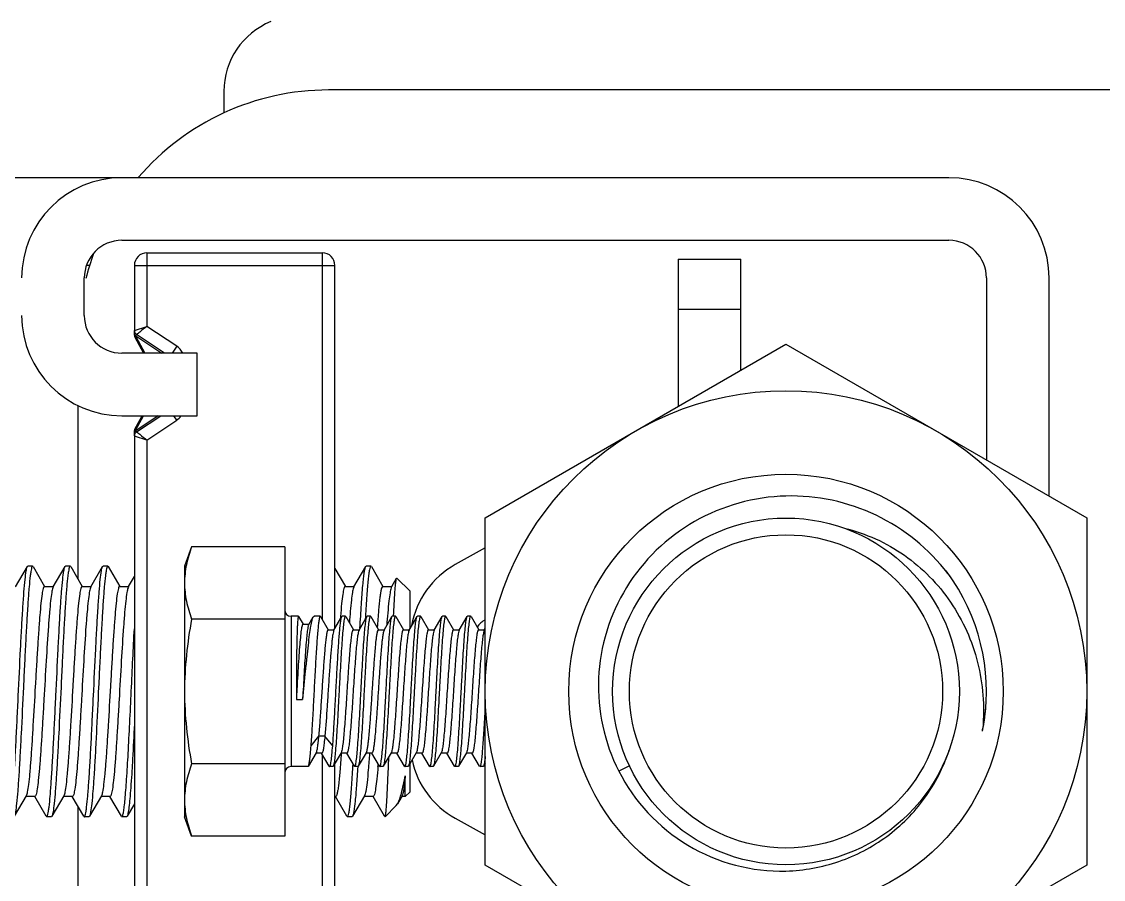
# Model space of a CAD drawing. Extents: x 27938 to 650306, y -92720 to 1524912.
# Drawn here: x 323413.2 to 323766.2, y 822148.3 to 822428.2 of the extents above; entities that cross this region are included whole.
import ezdxf

# ---------------------------------------------------------------- set-up
doc = ezdxf.new("R2010")
doc.units = 0
doc.header["$LTSCALE"] = 1000
doc.header["$MEASUREMENT"] = 0

msp = doc.modelspace()

# ---------------------------------------------------------------- linework, layer by layer
for p, q in [((323479.21, 822405.41), (323479.21, 822398.37)), ((323857.18, 822405.86), (323513.39, 822405.86)), ((323715.78, 822377.24), (322722.25, 822377.23)), ((323445.93, 822356.8), (323715.78, 822356.8)), ((323454.1, 822352.71), (323454.1, 822328.73)), ((323454.1, 822352.71), (323511.35, 822352.71)), ((323511.35, 822233.06), (323511.35, 822352.71)), ((323435.63, 822348.62), (323434.41, 822348.62)), ((323450.02, 822348.62), (323450.02, 822327.41)), ((323450.02, 822348.62), (323515.44, 822348.62)), ((323515.44, 822230.13), (323515.44, 822348.62)), ((323627.47, 822350.66), (323627.47, 822302.61)), ((323627.47, 822350.66), (323647.91, 822350.66)), ((323647.91, 822314.41), (323647.91, 822350.66)), ((323433.66, 822332.26), (323433.66, 822344.53)), ((323728.05, 822344.53), (323728.05, 822285.14)), ((323748.5, 822273.34), (323748.5, 822344.53)), ((323627.47, 822334.31), (323647.91, 822334.31)), ((323450.02, 822327.41), (323454.1, 822328.73)), ((323450.02, 822325.8), (323450.02, 822327.39)), ((323463.82, 822322.25), (323454.1, 822328.73)), ((323450.02, 822326.09), (323450.02, 822326.17)), ((323450.48, 822325.39), (323450.16, 822325.22)), ((323450.16, 822325.22), (323452.96, 822320)), ((323450.27, 822325.48), (323450.44, 822325.4)), ((323450.48, 822325.67), (323450.48, 822325.39)), ((323450.48, 822325.67), (323459, 822320)), ((323450.48, 822325.39), (323453.37, 822320)), ((323459.83, 822320), (323450.74, 822326.05)), ((323463.82, 822322.25), (323462.32, 822320)), ((323564.5, 822266.26), (323662.63, 822322.91)), ((323662.63, 822322.91), (323760.76, 822266.26)), ((323470.46, 822320), (323445.93, 822320)), ((323470.46, 822299.55), (323470.46, 822320)), ((323431.62, 822246.24), (323431.62, 822302.87)), ((323445.93, 822299.55), (323470.46, 822299.55)), ((323450.16, 822295.15), (323452.52, 822299.55)), ((323457.77, 822299.55), (323450.48, 822294.69)), ((323450.48, 822294.98), (323452.93, 822299.55)), ((323450.74, 822294.31), (323458.6, 822299.55)), ((323463.82, 822298.12), (323462.86, 822299.55)), ((323454.1, 822291.64), (323463.82, 822298.12)), ((323450.02, 822292.97), (323450.02, 822294.57)), ((323450.02, 822293.08), (323450.02, 822293.41)), ((323450.02, 822292.95), (323450.02, 822124.94)), ((323454.1, 822291.64), (323450.02, 822292.95)), ((323450.16, 822295.15), (323450.48, 822294.98)), ((323450.27, 822294.89), (323450.44, 822294.97)), ((323450.48, 822294.98), (323450.48, 822294.69)), ((323454.1, 822291.64), (323454.1, 822127.56)), ((323564.5, 822152.94), (323564.5, 822266.26)), ((323760.76, 822266.26), (323760.76, 822152.94)), ((323468.67, 822256.81), (323466.37, 822250.49)), ((323499.08, 822256.81), (323468.67, 822256.81)), ((323499.08, 822256.81), (323499.08, 822162.39)), ((323564.5, 822256.41), (323554.71, 822250.99)), ((323411.24, 822243.7), (323415.1, 822250.35)), ((323415.1, 822250.35), (323415.26, 822250.49)), ((323416.8, 822250.49), (323415.26, 822250.49)), ((323416.8, 822250.49), (323415.26, 822250.49)), ((323416.8, 822250.49), (323416.77, 822250.48)), ((323416.96, 822250.35), (323416.8, 822250.49)), ((323416.96, 822250.35), (323420.73, 822243.86)), ((323423.51, 822243.7), (323427.37, 822250.35)), ((323427.37, 822250.35), (323427.53, 822250.49)), ((323429.06, 822250.49), (323427.53, 822250.49)), ((323429.06, 822250.49), (323427.53, 822250.49)), ((323429.06, 822250.49), (323429.04, 822250.48)), ((323429.22, 822250.35), (323429.06, 822250.49)), ((323429.22, 822250.35), (323433, 822243.86)), ((323435.78, 822243.7), (323439.63, 822250.35)), ((323439.63, 822250.35), (323439.79, 822250.49)), ((323441.33, 822250.49), (323439.79, 822250.49)), ((323441.33, 822250.49), (323439.79, 822250.49)), ((323441.33, 822250.49), (323441.31, 822250.48)), ((323441.49, 822250.35), (323441.33, 822250.49)), ((323441.49, 822250.35), (323445.26, 822243.86)), ((323466.37, 822250.49), (323466.37, 822168.71)), ((323515.44, 822249.75), (323518.86, 822243.86)), ((323521.64, 822243.7), (323525.5, 822250.35)), ((323525.5, 822250.35), (323525.66, 822250.49)), ((323527.19, 822250.49), (323525.66, 822250.49)), ((323527.19, 822250.49), (323525.66, 822250.49)), ((323527.19, 822250.49), (323527.17, 822250.48)), ((323527.35, 822250.35), (323527.19, 822250.49)), ((323527.35, 822250.35), (323531.13, 822243.86)), ((323448.14, 822243.86), (323450.02, 822247.1)), ((323534, 822243.86), (323535.57, 822246.56)), ((323535.57, 822246.56), (323535.68, 822246.6)), ((323539.97, 822242.31), (323535.68, 822246.6)), ((323420.64, 822243.86), (323423.61, 822243.86)), ((323423.51, 822243.7), (323423.4, 822243.46)), ((323432.9, 822243.86), (323435.87, 822243.86)), ((323435.78, 822243.7), (323435.67, 822243.45)), ((323445.17, 822243.86), (323448.14, 822243.86)), ((323448.04, 822243.7), (323447.93, 822243.44)), ((323448.04, 822243.7), (323448.14, 822243.86)), ((323518.77, 822243.86), (323521.74, 822243.86)), ((323531.03, 822243.86), (323534, 822243.86)), ((323533.91, 822243.7), (323534, 822243.86)), ((323539.97, 822230.13), (323539.97, 822242.31)), ((323499.08, 822233.21), (323468.67, 822233.21)), ((323501.12, 822234.13), (323501.12, 822185.07)), ((323503.51, 822234.13), (323501.12, 822234.13)), ((323503.51, 822234.13), (323501.12, 822234.13)), ((323503.54, 822234.1), (323503.51, 822234.13)), ((323503.54, 822234.1), (323505.05, 822231.51)), ((323506.89, 822231.39), (323508.36, 822233.91)), ((323508.36, 822233.91), (323508.62, 822234.13)), ((323510.66, 822234.13), (323508.62, 822234.13)), ((323510.66, 822234.13), (323508.62, 822234.13)), ((323510.78, 822234.03), (323510.66, 822234.13)), ((323510.78, 822234.03), (323513.29, 822229.72)), ((323515.12, 822229.59), (323517.7, 822234.03)), ((323517.7, 822234.03), (323517.81, 822234.13)), ((323518.84, 822234.13), (323517.81, 822234.13)), ((323518.84, 822234.13), (323517.81, 822234.13)), ((323518.96, 822234.03), (323518.84, 822234.13)), ((323518.96, 822234.03), (323521.47, 822229.72)), ((323523.3, 822229.59), (323525.87, 822234.03)), ((323525.38, 822234.06), (323525.32, 822233.13)), ((323525.38, 822234.1), (323525.38, 822234.06)), ((323525.87, 822234.03), (323525.99, 822234.13)), ((323527.02, 822234.13), (323525.99, 822234.13)), ((323527.02, 822234.13), (323525.99, 822234.13)), ((323527.14, 822234.03), (323527.02, 822234.13)), ((323527.14, 822234.03), (323529.65, 822229.72)), ((323531.48, 822229.59), (323534.05, 822234.03)), ((323534.05, 822234.03), (323534.17, 822234.13)), ((323535.19, 822234.13), (323534.17, 822234.13)), ((323535.19, 822234.13), (323534.17, 822234.13)), ((323534.6, 822234.21), (323534.61, 822234.26)), ((323535.31, 822234.03), (323535.19, 822234.13)), ((323535.31, 822234.03), (323537.83, 822229.72)), ((323539.65, 822229.59), (323542.23, 822234.03)), ((323542.23, 822234.03), (323542.35, 822234.13)), ((323543.37, 822234.13), (323542.35, 822234.13)), ((323543.37, 822234.13), (323542.35, 822234.13)), ((323543.49, 822234.03), (323543.37, 822234.13)), ((323543.49, 822234.03), (323546, 822229.72)), ((323547.83, 822229.59), (323550.41, 822234.03)), ((323550.41, 822234.03), (323550.52, 822234.13)), ((323551.55, 822234.13), (323550.52, 822234.13)), ((323551.55, 822234.13), (323550.52, 822234.13)), ((323551.67, 822234.03), (323551.55, 822234.13)), ((323551.67, 822234.03), (323554.18, 822229.72)), ((323556.01, 822229.59), (323558.58, 822234.03)), ((323558.58, 822234.03), (323558.7, 822234.13)), ((323559.73, 822234.13), (323558.7, 822234.13)), ((323559.73, 822234.13), (323558.7, 822234.13)), ((323559.85, 822234.03), (323559.73, 822234.13)), ((323559.85, 822234.03), (323562.36, 822229.72)), ((323504.98, 822231.51), (323506.96, 822231.51)), ((323513.22, 822229.72), (323515.19, 822229.72)), ((323521.4, 822229.72), (323523.37, 822229.72)), ((323529.58, 822229.72), (323531.55, 822229.72)), ((323537.75, 822229.72), (323539.73, 822229.72)), ((323545.93, 822229.72), (323547.9, 822229.72)), ((323554.11, 822229.72), (323556.08, 822229.72)), ((323562.29, 822229.72), (323564.26, 822229.72)), ((323564.19, 822229.59), (323564.5, 822230.13)), ((323502.86, 822207), (323504.91, 822207)), ((323510.12, 822195.02), (323507.56, 822191.82)), ((323512.17, 822195.02), (323510.12, 822195.02)), ((323514.72, 822191.82), (323512.17, 822195.02)), ((323509.27, 822189.55), (323506.71, 822185.16)), ((323511.17, 822189.42), (323509.19, 822189.42)), ((323513.55, 822185.19), (323511.09, 822189.42)), ((323511.35, 822111.47), (323511.35, 822188.99)), ((323517.45, 822189.61), (323514.87, 822185.17)), ((323515.44, 822070.58), (323515.44, 822186.14)), ((323519.35, 822189.48), (323517.38, 822189.48)), ((323517.54, 822189.51), (323517.53, 822189.38)), ((323521.78, 822185.17), (323519.28, 822189.48)), ((323525.63, 822189.61), (323523.05, 822185.17)), ((323527.53, 822189.48), (323525.56, 822189.48)), ((323529.96, 822185.17), (323527.46, 822189.48)), ((323533.81, 822189.61), (323531.22, 822185.17)), ((323535.71, 822189.48), (323533.74, 822189.48)), ((323538.14, 822185.17), (323535.64, 822189.48)), ((323541.99, 822189.61), (323539.4, 822185.17)), ((323539.97, 822176.89), (323539.97, 822186.14)), ((323543.89, 822189.48), (323541.91, 822189.48)), ((323546.32, 822185.17), (323543.81, 822189.48)), ((323550.16, 822189.61), (323547.58, 822185.17)), ((323552.06, 822189.48), (323550.09, 822189.48)), ((323554.49, 822185.17), (323551.99, 822189.48)), ((323558.34, 822189.61), (323555.76, 822185.17)), ((323560.24, 822189.48), (323558.27, 822189.48)), ((323562.67, 822185.17), (323560.17, 822189.48)), ((323564.5, 822186.14), (323563.93, 822185.17)), ((323499.08, 822185.99), (323468.67, 822185.99)), ((323506.61, 822185.07), (323501.12, 822185.07)), ((323506.61, 822185.07), (323501.12, 822185.07)), ((323506.71, 822185.16), (323506.61, 822185.07)), ((323513.55, 822185.19), (323513.69, 822185.07)), ((323514.75, 822185.07), (323513.69, 822185.07)), ((323514.75, 822185.07), (323513.69, 822185.07)), ((323514.87, 822185.17), (323514.75, 822185.07)), ((323521.33, 822185.01), (323521.34, 822185.18)), ((323521.34, 822185.18), (323521.38, 822185.82)), ((323521.78, 822185.17), (323521.9, 822185.07)), ((323522.93, 822185.07), (323521.9, 822185.07)), ((323522.93, 822185.07), (323521.9, 822185.07)), ((323523.05, 822185.17), (323522.93, 822185.07)), ((323529.96, 822185.17), (323530.08, 822185.07)), ((323531.11, 822185.07), (323530.08, 822185.07)), ((323531.11, 822185.07), (323530.08, 822185.07)), ((323531.22, 822185.17), (323531.11, 822185.07)), ((323538.14, 822185.17), (323538.26, 822185.07)), ((323539.28, 822185.07), (323538.26, 822185.07)), ((323539.28, 822185.07), (323538.26, 822185.07)), ((323539.4, 822185.17), (323539.28, 822185.07)), ((323546.32, 822185.17), (323546.41, 822185.07)), ((323546.41, 822185.07), (323546.44, 822185.07)), ((323547.46, 822185.07), (323546.44, 822185.07)), ((323547.46, 822185.07), (323546.44, 822185.07)), ((323547.58, 822185.17), (323547.46, 822185.07)), ((323554.49, 822185.17), (323554.61, 822185.07)), ((323555.64, 822185.07), (323554.61, 822185.07)), ((323555.64, 822185.07), (323554.61, 822185.07)), ((323555.76, 822185.17), (323555.64, 822185.07)), ((323562.67, 822185.17), (323562.79, 822185.07)), ((323563.82, 822185.07), (323562.79, 822185.07)), ((323563.82, 822185.07), (323562.79, 822185.07)), ((323563.93, 822185.17), (323563.82, 822185.07)), ((323611.55, 822185.3), (323608.04, 822183.63)), ((323538.41, 822175.34), (323538.41, 822182.11)), ((323539.97, 822176.89), (323538.41, 822175.34)), ((323414.69, 822175.5), (323410.82, 822168.85)), ((323417.57, 822175.34), (323414.6, 822175.34)), ((323421.23, 822168.85), (323417.47, 822175.34)), ((323426.96, 822175.5), (323423.09, 822168.85)), ((323429.84, 822175.34), (323426.86, 822175.34)), ((323433.5, 822168.85), (323429.74, 822175.34)), ((323431.62, 822116.33), (323431.62, 822172.1)), ((323439.23, 822175.5), (323435.36, 822168.85)), ((323442.1, 822175.34), (323439.13, 822175.34)), ((323445.76, 822168.85), (323442.01, 822175.34)), ((323450.02, 822172.96), (323447.62, 822168.85)), ((323515.7, 822175.34), (323515.44, 822175.34)), ((323519.36, 822168.85), (323515.6, 822175.34)), ((323525.09, 822175.5), (323521.22, 822168.85)), ((323527.97, 822175.34), (323524.99, 822175.34)), ((323531.63, 822168.85), (323527.87, 822175.34)), ((323535.44, 822172.36), (323531.79, 822168.71)), ((323535.44, 822172.36), (323535.87, 822172.94)), ((323537.36, 822175.5), (323535.87, 822172.94)), ((323538.41, 822175.34), (323537.26, 822175.34)), ((323421.23, 822168.85), (323421.39, 822168.71)), ((323422.93, 822168.71), (323421.39, 822168.71)), ((323422.93, 822168.71), (323421.39, 822168.71)), ((323421.39, 822168.71), (323421.42, 822168.71)), ((323423.09, 822168.85), (323422.93, 822168.71)), ((323433.5, 822168.85), (323433.66, 822168.71)), ((323435.2, 822168.71), (323433.66, 822168.71)), ((323435.2, 822168.71), (323433.66, 822168.71)), ((323433.66, 822168.71), (323433.68, 822168.71)), ((323435.36, 822168.85), (323435.2, 822168.71)), ((323445.76, 822168.85), (323445.93, 822168.71)), ((323447.46, 822168.71), (323445.93, 822168.71)), ((323447.46, 822168.71), (323445.93, 822168.71)), ((323445.93, 822168.71), (323445.95, 822168.71)), ((323447.62, 822168.85), (323447.46, 822168.71)), ((323468.67, 822162.39), (323466.37, 822168.71)), ((323519.36, 822168.85), (323519.52, 822168.71)), ((323521.06, 822168.71), (323519.52, 822168.71)), ((323521.06, 822168.71), (323519.52, 822168.71)), ((323519.52, 822168.71), (323519.55, 822168.71)), ((323521.22, 822168.85), (323521.06, 822168.71)), ((323531.63, 822168.85), (323531.79, 822168.71)), ((323531.79, 822168.71), (323531.81, 822168.74)), ((323554.71, 822168.21), (323564.5, 822162.79)), ((323499.08, 822162.39), (323468.67, 822162.39)), ((323662.63, 822096.29), (323564.5, 822152.94)), ((323760.76, 822152.94), (323662.63, 822096.29))]:
    msp.add_line(p, q)
for radius in [98.13, 70.88, 56.57, 51.11]:
    msp.add_circle((323662.63, 822209.6), radius)
for centre, radius, start, end in [((323503.74, 822405.41), 24.53, 112.0243, 180), ((323513.39, 822324.08), 81.78, 90, 139.4173), ((323445.93, 822344.53), 32.71, 90, 180), ((323715.78, 822344.53), 32.71, 0, 90), ((323445.93, 822344.53), 12.27, 90, 180), ((323715.78, 822344.53), 12.27, 0, 90), ((323513.39, 822324.08), 81.78, 159.6685, 165.625), ((323454.1, 822348.62), 4.09, 90, 180), ((323511.35, 822348.62), 4.09, 0, 90), ((323445.93, 822332.26), 32.71, 180, 270), ((323445.93, 822332.26), 12.27, 180, 270), ((323451.65, 822327.41), 1.64, 180, 236.3099), ((323451.24, 822325.8), 1.23, 180, 208.1839), ((323450.71, 822326.28), 0.914, 238.1, 241.2862), ((323450.98, 822326.85), 1.55, 249.7906, 251.2256), ((323460.65, 822317.49), 5.72, 26.1204, 56.3099), ((323460.65, 822302.88), 5.72, 303.6901, 324.1234), ((323451.24, 822294.57), 1.23, 151.8161, 180), ((323451.65, 822292.95), 1.64, 123.6901, 180), ((323450.71, 822294.09), 0.915, 118.7157, 121.8919), ((323450.98, 822293.51), 1.55, 108.7666, 110.2059), ((323568.59, 822225.95), 28.62, 119, 169.6549), ((323662.69, 822209.64), 65.33, 33.5438, 36.97), ((323663.69, 822208.33), 65.24, 34.988, 37.5933), ((323662.63, 822209.6), 65.4, 348.5415, 33.5415), ((323501.12, 822236.18), 2.04, 180, 270), ((323510.66, 822234.06), 0.0698, 90.0331, 100.3601), ((323827.23, 822208.85), 311, 175.3422, 175.5016), ((323518.84, 822234.06), 0.0698, 90.0373, 100.7759), ((323527.02, 822234.06), 0.0699, 90.0386, 100.9047), ((323535.19, 822234.06), 0.0698, 90.037, 100.7443), ((323543.37, 822234.06), 0.0699, 90.0386, 100.9011), ((323551.55, 822234.06), 0.0698, 90.0368, 100.7312), ((323559.73, 822234.06), 0.0699, 90.0385, 100.8952), ((323568.59, 822225.95), 8.18, 120.1102, 145.6732), ((323662.5, 822209.61), 65.53, 349.9486, 355.033), ((323662.85, 822209.55), 65.17, 348.542, 349.9459), ((323662.22, 822203.45), 64.87, 353.9459, 354.8169), ((323568.59, 822193.24), 28.62, 192.1061, 241), ((323501.12, 822183.02), 2.04, 90, 180), ((323513.69, 822185.15), 0.0791, 270.0053, 275.8146), ((323521.9, 822185.14), 0.0699, 270.0396, 280.9957), ((323220.61, 822210.26), 309.89, 355.3494, 355.4873), ((323530.08, 822185.14), 0.0699, 270.0406, 281.0887), ((323538.26, 822185.14), 0.0699, 270.0397, 281.0086), ((323554.61, 822185.14), 0.0699, 270.0397, 281.0109), ((323562.79, 822185.14), 0.0699, 270.0399, 281.0259)]:
    msp.add_arc(centre, radius, start, end)
for points, knots in [([(323454.1, 822328.73), (323453.32, 822328.11), (323452.17, 822327.25), (323451.1, 822326.29), (323450.74, 822326.05)], [0, 0, 0, 0, 0.698346, 1, 1, 1, 1]), ([(323450.07, 822325.93), (323450.05, 822325.95), (323450.03, 822326), (323450.02, 822326.06), (323450.02, 822326.08)], [0, 0, 0, 0, 0.519543, 1, 1, 1, 1]), ([(323450.48, 822325.67), (323450.43, 822325.69), (323450.28, 822325.75), (323450.14, 822325.84), (323450.07, 822325.93)], [0, 0, 0, 0, 0.29815, 1, 1, 1, 1]), ([(323450.74, 822326.05), (323450.68, 822326.09), (323450.4, 822326.16), (323450.45, 822325.81), (323450.48, 822325.67)], [0, 0, 0, 0, 0.346904, 1, 1, 1, 1]), ([(323450.07, 822294.44), (323450.05, 822294.41), (323450.03, 822294.36), (323450.02, 822294.31), (323450.02, 822294.28)], [0, 0, 0, 0, 0.519447, 1, 1, 1, 1]), ([(323450.48, 822294.69), (323450.43, 822294.68), (323450.28, 822294.62), (323450.14, 822294.53), (323450.07, 822294.44)], [0, 0, 0, 0, 0.298151, 1, 1, 1, 1]), ([(323450.48, 822294.69), (323450.45, 822294.56), (323450.4, 822294.21), (323450.68, 822294.27), (323450.74, 822294.31)], [0, 0, 0, 0, 0.652586, 1, 1, 1, 1]), ([(323450.74, 822294.31), (323451.1, 822294.08), (323452.17, 822293.12), (323453.32, 822292.26), (323454.1, 822291.64)], [0, 0, 0, 0, 0.301655, 1, 1, 1, 1]), ([(323662.63, 822273.37), (323652.31, 822273.11), (323631.44, 822267.34), (323608.29, 822244.89), (323598.74, 822214.05), (323603.36, 822192.82), (323608.04, 822183.63)], [0, 0, 0, 0, 0.250101, 0.50014, 0.750107, 1, 1, 1, 1]), ([(323715.39, 822248.13), (323709.27, 822256.07), (323693.1, 822269.29), (323672.65, 822273.63), (323662.63, 822273.37)], [0, 0, 0, 0, 0.500072, 1, 1, 1, 1]), ([(323681.67, 822262.87), (323688.64, 822261.2), (323702.06, 822255.12), (323717.42, 822239.42), (323726.37, 822219.37), (323727.47, 822204.74), (323726.82, 822197.59)], [0, 0, 0, 0, 0.249708, 0.499636, 0.749734, 1, 1, 1, 1]), ([(323468.67, 822256.81), (323467.98, 822254.9), (323466.81, 822251.03), (323466.37, 822247), (323466.37, 822245.01)], [0, 0, 0, 0, 0.506411, 1, 1, 1, 1]), ([(323409.15, 822168.71), (323409.25, 822168.74), (323409.4, 822169.07), (323409.56, 822169.64), (323409.74, 822170.62), (323410, 822172.59), (323410.31, 822175.87), (323410.67, 822180.69), (323411.03, 822186.56), (323411.4, 822193.26), (323411.76, 822200.55), (323412.25, 822210.68), (323412.72, 822220.69), (323413.22, 822230.23), (323413.58, 822236.43), (323413.95, 822241.66), (323414.27, 822245.75), (323414.66, 822248.49), (323414.86, 822249.94), (323415.1, 822250.35)], [0, 0, 0, 0, 0.003609, 0.011254, 0.023203, 0.039414, 0.084098, 0.143785, 0.216348, 0.299182, 0.389306, 0.483467, 0.670283, 0.7562, 0.83292, 0.897683, 0.948173, 0.982621, 1, 1, 1, 1]), ([(323416.77, 822250.48), (323416.68, 822250.46), (323416.53, 822250.13), (323416.37, 822249.56), (323416.19, 822248.58), (323415.92, 822246.61), (323415.61, 822243.33), (323415.25, 822238.51), (323414.89, 822232.64), (323414.53, 822225.94), (323414.16, 822218.65), (323413.68, 822208.52), (323413.2, 822198.5), (323412.7, 822188.97), (323412.34, 822182.76), (323411.98, 822177.54), (323411.65, 822173.44), (323411.26, 822170.71), (323411.06, 822169.26), (323410.82, 822168.85)], [0, 0, 0, 0, 0.003605, 0.011246, 0.023191, 0.0394, 0.084081, 0.143769, 0.21634, 0.299187, 0.389322, 0.483492, 0.670333, 0.756258, 0.832977, 0.897734, 0.948214, 0.982646, 1, 1, 1, 1]), ([(323421.42, 822168.71), (323421.51, 822168.74), (323421.66, 822169.07), (323421.82, 822169.64), (323422, 822170.63), (323422.27, 822172.59), (323422.58, 822175.88), (323422.94, 822180.69), (323423.3, 822186.56), (323423.66, 822193.26), (323424.03, 822200.55), (323424.51, 822210.68), (323424.99, 822220.69), (323425.49, 822230.23), (323425.84, 822236.43), (323426.21, 822241.66), (323426.54, 822245.75), (323426.93, 822248.49), (323427.13, 822249.94), (323427.37, 822250.35)], [0, 0, 0, 0, 0.00361, 0.011257, 0.023207, 0.03942, 0.084107, 0.143795, 0.216358, 0.299194, 0.38932, 0.48348, 0.67029, 0.756208, 0.832927, 0.897686, 0.948174, 0.982621, 1, 1, 1, 1]), ([(323429.04, 822250.48), (323428.94, 822250.46), (323428.79, 822250.13), (323428.63, 822249.56), (323428.45, 822248.57), (323428.19, 822246.61), (323427.87, 822243.32), (323427.52, 822238.51), (323427.16, 822232.64), (323426.79, 822225.94), (323426.43, 822218.65), (323425.94, 822208.52), (323425.47, 822198.5), (323424.97, 822188.97), (323424.61, 822182.76), (323424.24, 822177.54), (323423.92, 822173.44), (323423.53, 822170.71), (323423.33, 822169.26), (323423.09, 822168.85)], [0, 0, 0, 0, 0.003608, 0.011251, 0.0232, 0.039412, 0.0841, 0.143792, 0.216367, 0.299219, 0.389358, 0.48353, 0.670361, 0.756278, 0.832994, 0.897746, 0.94822, 0.982647, 1, 1, 1, 1]), ([(323433.68, 822168.71), (323433.78, 822168.74), (323433.93, 822169.07), (323434.09, 822169.64), (323434.27, 822170.63), (323434.53, 822172.59), (323434.85, 822175.87), (323435.2, 822180.69), (323435.56, 822186.56), (323435.93, 822193.26), (323436.29, 822200.55), (323436.78, 822210.68), (323437.25, 822220.69), (323437.75, 822230.23), (323438.11, 822236.43), (323438.48, 822241.66), (323438.8, 822245.75), (323439.19, 822248.49), (323439.39, 822249.94), (323439.63, 822250.35)], [0, 0, 0, 0, 0.00361, 0.011255, 0.023204, 0.039415, 0.084097, 0.143782, 0.216343, 0.299177, 0.389297, 0.483455, 0.670273, 0.756196, 0.832918, 0.89768, 0.94817, 0.98262, 1, 1, 1, 1]), ([(323441.31, 822250.48), (323441.21, 822250.46), (323441.06, 822250.13), (323440.9, 822249.56), (323440.72, 822248.58), (323440.45, 822246.61), (323440.14, 822243.33), (323439.78, 822238.51), (323439.42, 822232.64), (323439.06, 822225.94), (323438.7, 822218.65), (323438.21, 822208.52), (323437.74, 822198.5), (323437.24, 822188.97), (323436.88, 822182.76), (323436.51, 822177.54), (323436.18, 822173.44), (323435.79, 822170.71), (323435.59, 822169.26), (323435.36, 822168.85)], [0, 0, 0, 0, 0.003605, 0.011246, 0.023192, 0.039401, 0.084083, 0.143772, 0.216343, 0.299189, 0.389323, 0.483494, 0.670333, 0.756261, 0.832983, 0.897738, 0.948215, 0.982645, 1, 1, 1, 1]), ([(323523.62, 822230.23), (323523.77, 822232.83), (323524.04, 822237.48), (323524.43, 822242.93), (323524.77, 822246.38), (323524.99, 822248.2), (323525.21, 822249.47), (323525.37, 822250.14), (323525.5, 822250.35)], [0, 0, 0, 0, 0.385911, 0.691592, 0.808742, 0.899832, 0.963715, 1, 1, 1, 1]), ([(323527.17, 822250.48), (323527.04, 822250.45), (323526.87, 822249.96), (323526.68, 822249.17), (323526.47, 822247.76), (323526.25, 822245.91), (323526.03, 822243.55), (323525.72, 822239.57), (323525.52, 822236.37), (323525.38, 822234.1)], [0, 0, 0, 0, 0.023672, 0.077003, 0.161165, 0.275446, 0.418458, 0.588412, 1, 1, 1, 1]), ([(323534.61, 822234.26), (323534.72, 822236.88), (323534.88, 822240.36), (323535.19, 822244.33), (323535.34, 822245.69), (323535.45, 822246.19)], [0, 0, 0, 0, 0.658368, 0.872259, 1, 1, 1, 1]), ([(323535.45, 822246.19), (323535.46, 822246.23), (323535.49, 822246.35), (323535.52, 822246.48), (323535.57, 822246.56)], [0, 0, 0, 0, 0.32729, 1, 1, 1, 1]), ([(323420.64, 822243.86), (323420.55, 822243.86), (323420.38, 822243.62), (323420.13, 822242.83), (323419.81, 822241.03), (323419.47, 822238.1), (323419.11, 822234.12), (323418.75, 822229.26), (323418.39, 822223.69), (323418.03, 822217.62), (323417.54, 822209.15), (323417.07, 822200.75), (323416.57, 822192.73), (323416.21, 822187.48), (323415.85, 822183.04), (323415.51, 822179.53), (323415.14, 822177.14), (323414.91, 822175.88), (323414.69, 822175.5)], [0, 0, 0, 0, 0.003516, 0.010771, 0.037949, 0.081609, 0.140308, 0.211978, 0.294061, 0.383613, 0.477416, 0.664254, 0.750571, 0.827952, 0.893624, 0.945254, 0.981055, 1, 1, 1, 1]), ([(323423.4, 822243.46), (323423.22, 822242.96), (323422.97, 822241.54), (323422.61, 822238.88), (323422.27, 822235.21), (323421.77, 822228.68), (323421.18, 822219.17), (323420.61, 822209.09), (323420.13, 822200.78), (323419.77, 822194.86), (323419.42, 822189.46), (323419.06, 822184.75), (323418.71, 822180.9), (323418.38, 822178.07), (323418.06, 822176.33), (323417.82, 822175.57), (323417.65, 822175.34), (323417.57, 822175.34)], [0, 0, 0, 0, 0.023381, 0.062907, 0.11737, 0.184933, 0.349689, 0.534588, 0.626663, 0.714217, 0.794218, 0.863901, 0.920868, 0.963188, 0.98952, 0.996561, 1, 1, 1, 1]), ([(323432.9, 822243.86), (323432.82, 822243.86), (323432.64, 822243.62), (323432.4, 822242.83), (323432.07, 822241.03), (323431.74, 822238.1), (323431.38, 822234.12), (323431.02, 822229.26), (323430.66, 822223.69), (323430.29, 822217.62), (323429.81, 822209.15), (323429.33, 822200.75), (323428.84, 822192.73), (323428.48, 822187.48), (323428.11, 822183.04), (323427.78, 822179.53), (323427.41, 822177.14), (323427.18, 822175.88), (323426.96, 822175.5)], [0, 0, 0, 0, 0.003516, 0.010771, 0.037949, 0.081609, 0.140308, 0.211978, 0.294061, 0.383613, 0.477416, 0.664254, 0.750572, 0.827952, 0.893624, 0.945254, 0.981055, 1, 1, 1, 1]), ([(323435.67, 822243.45), (323435.48, 822242.95), (323435.23, 822241.52), (323434.88, 822238.86), (323434.54, 822235.18), (323434.03, 822228.64), (323433.44, 822219.13), (323432.87, 822209.06), (323432.39, 822200.76), (323432.04, 822194.84), (323431.68, 822189.44), (323431.33, 822184.74), (323430.98, 822180.89), (323430.65, 822178.07), (323430.33, 822176.33), (323430.09, 822175.56), (323429.91, 822175.34), (323429.84, 822175.34)], [0, 0, 0, 0, 0.023519, 0.06316, 0.117709, 0.18533, 0.350118, 0.534956, 0.626978, 0.714471, 0.794408, 0.86403, 0.920944, 0.963223, 0.989529, 0.996563, 1, 1, 1, 1]), ([(323445.17, 822243.86), (323445.09, 822243.86), (323444.91, 822243.62), (323444.67, 822242.83), (323444.34, 822241.03), (323444.01, 822238.1), (323443.65, 822234.12), (323443.29, 822229.26), (323442.92, 822223.69), (323442.56, 822217.62), (323442.07, 822209.15), (323441.6, 822200.75), (323441.1, 822192.73), (323440.74, 822187.48), (323440.38, 822183.04), (323440.04, 822179.53), (323439.67, 822177.14), (323439.44, 822175.88), (323439.23, 822175.5)], [0, 0, 0, 0, 0.003516, 0.010771, 0.037949, 0.081609, 0.140308, 0.211978, 0.294061, 0.383613, 0.477416, 0.664254, 0.750572, 0.827952, 0.893624, 0.945254, 0.981055, 1, 1, 1, 1]), ([(323447.93, 822243.44), (323447.74, 822242.94), (323447.49, 822241.5), (323447.14, 822238.83), (323446.8, 822235.14), (323446.29, 822228.61), (323445.71, 822219.1), (323445.14, 822209.03), (323444.66, 822200.73), (323444.3, 822194.82), (323443.95, 822189.43), (323443.59, 822184.73), (323443.24, 822180.89), (323442.91, 822178.07), (323442.59, 822176.33), (323442.36, 822175.56), (323442.18, 822175.34), (323442.1, 822175.34)], [0, 0, 0, 0, 0.023657, 0.063412, 0.118049, 0.185727, 0.350546, 0.535324, 0.627293, 0.714724, 0.794598, 0.864159, 0.92102, 0.963257, 0.989538, 0.996565, 1, 1, 1, 1]), ([(323466.37, 822245.01), (323466.37, 822243.02), (323466.81, 822238.99), (323467.98, 822235.12), (323468.67, 822233.21)], [0, 0, 0, 0, 0.493589, 1, 1, 1, 1]), ([(323518.77, 822243.86), (323518.68, 822243.86), (323518.5, 822243.61), (323518.26, 822242.8), (323517.92, 822240.93), (323517.58, 822237.91), (323517.37, 822235.49), (323517.25, 822234.1)], [0, 0, 0, 0, 0.024869, 0.076568, 0.270487, 0.581865, 1, 1, 1, 1]), ([(323521.51, 822243.39), (323521.34, 822242.91), (323521.1, 822241.6), (323520.6, 822237.84), (323520.35, 822234.54), (323520.16, 822232.07)], [0, 0, 0, 0, 0.132644, 0.347693, 1, 1, 1, 1]), ([(323531.03, 822243.86), (323530.93, 822243.86), (323530.72, 822243.49), (323530.55, 822242.86), (323530.32, 822241.72), (323530.01, 822239.45), (323529.63, 822235.63), (323529.38, 822232.35), (323529.24, 822230.47)], [0, 0, 0, 0, 0.023282, 0.075204, 0.158212, 0.271837, 0.585296, 1, 1, 1, 1]), ([(323533.77, 822243.38), (323533.6, 822242.87), (323533.35, 822241.46), (323532.83, 822237.42), (323532.56, 822233.88), (323532.36, 822231.22)], [0, 0, 0, 0, 0.131654, 0.346807, 1, 1, 1, 1]), ([(323503.5, 822234.13), (323503.45, 822234.12), (323503.42, 822233.86), (323503.34, 822233.49), (323503.29, 822232.79), (323503.23, 822231.87), (323503.17, 822230.69), (323503.11, 822229.29), (323503.06, 822227.68), (323503, 822225.15), (323502.93, 822221.61), (323502.88, 822217), (323502.85, 822212.07), (323502.85, 822208.7), (323502.86, 822207)], [0, 0, 0, 0, 0.006277, 0.021923, 0.047061, 0.081471, 0.124793, 0.17657, 0.236243, 0.303168, 0.455809, 0.627887, 0.811933, 1, 1, 1, 1]), ([(323503.51, 822234.13), (323503.51, 822234.13), (323503.51, 822234.13), (323503.51, 822234.13), (323503.5, 822234.13), (323503.5, 822234.13), (323503.48, 822234.12), (323503.53, 822234.13), (323503.51, 822234.13)], [0, 0, 0, 0, 0, 0.495092, 1, 1, 1, 1.000857, 1.000857, 1.000857, 1.000857]), ([(323504.91, 822207), (323505.26, 822210.11), (323505.72, 822214.7), (323506.33, 822220.6), (323506.75, 822224.54), (323507.15, 822227.91), (323507.53, 822230.63), (323507.9, 822232.54), (323508.16, 822233.58), (323508.36, 822233.91)], [0, 0, 0, 0, 0.346094, 0.50857, 0.65594, 0.782806, 0.884568, 0.957661, 1, 1, 1, 1]), ([(323510.65, 822234.13), (323510.61, 822234.12), (323510.52, 822234.01), (323510.38, 822233.64), (323510.22, 822232.82), (323510.04, 822231.49), (323509.86, 822229.67), (323509.67, 822227.41), (323509.48, 822224.76), (323509.29, 822221.78), (323509.03, 822217.33), (323508.72, 822211.48), (323508.35, 822204.46), (323507.98, 822197.89), (323507.71, 822193.73), (323507.56, 822191.82)], [0, 0, 0, 0, 0.003023, 0.008655, 0.02883, 0.060884, 0.10423, 0.157961, 0.220923, 0.291749, 0.368894, 0.535298, 0.705669, 0.865188, 1, 1, 1, 1]), ([(323514.72, 822191.82), (323514.86, 822193.66), (323515.12, 822197.65), (323515.47, 822203.97), (323515.83, 822210.75), (323516.19, 822217.43), (323516.5, 822222.7), (323516.75, 822226.45), (323516.93, 822228.79), (323517.12, 822230.73), (323517.29, 822232.25), (323517.47, 822233.3), (323517.6, 822233.86), (323517.7, 822234.03)], [0, 0, 0, 0, 0.130118, 0.283774, 0.448524, 0.611007, 0.75805, 0.821983, 0.877746, 0.924216, 0.960473, 0.985838, 1, 1, 1, 1]), ([(323518.83, 822234.13), (323518.77, 822234.12), (323518.66, 822233.93), (323518.56, 822233.58), (323518.44, 822233), (323518.26, 822231.83), (323518.05, 822229.87), (323517.81, 822227), (323517.57, 822223.5), (323517.33, 822219.5), (323517.09, 822215.14), (323516.85, 822210.58), (323516.6, 822205.99), (323516.36, 822201.53), (323516.12, 822197.36), (323515.88, 822193.63), (323515.64, 822190.47), (323515.4, 822188), (323515.2, 822186.41), (323515.02, 822185.56), (323514.93, 822185.27), (323514.87, 822185.17)], [0, 0, 0, 0, 0.003704, 0.011323, 0.023191, 0.03929, 0.083673, 0.142993, 0.215158, 0.297591, 0.387338, 0.481186, 0.575764, 0.667671, 0.753614, 0.830513, 0.895616, 0.946611, 0.98173, 0.992985, 1, 1, 1, 1]), ([(323521.92, 822185.07), (323521.98, 822185.08), (323522.08, 822185.27), (323522.19, 822185.62), (323522.31, 822186.2), (323522.48, 822187.37), (323522.69, 822189.33), (323522.93, 822192.2), (323523.17, 822195.7), (323523.41, 822199.7), (323523.65, 822204.06), (323523.9, 822208.61), (323524.14, 822213.2), (323524.38, 822217.67), (323524.62, 822221.84), (323524.86, 822225.57), (323525.1, 822228.73), (323525.34, 822231.19), (323525.54, 822232.78), (323525.72, 822233.64), (323525.82, 822233.93), (323525.87, 822234.03)], [0, 0, 0, 0, 0.003711, 0.011336, 0.02321, 0.039312, 0.083698, 0.143015, 0.215173, 0.297594, 0.387327, 0.481159, 0.575721, 0.667617, 0.753551, 0.830448, 0.895556, 0.946563, 0.981704, 0.992971, 1, 1, 1, 1]), ([(323527, 822234.13), (323526.94, 822234.12), (323526.84, 822233.93), (323526.73, 822233.58), (323526.61, 822233), (323526.44, 822231.83), (323526.23, 822229.87), (323525.99, 822227), (323525.75, 822223.5), (323525.51, 822219.5), (323525.27, 822215.14), (323525.02, 822210.58), (323524.78, 822205.99), (323524.54, 822201.53), (323524.3, 822197.36), (323524.06, 822193.63), (323523.82, 822190.47), (323523.58, 822188), (323523.38, 822186.41), (323523.2, 822185.56), (323523.1, 822185.27), (323523.05, 822185.17)], [0, 0, 0, 0, 0.003708, 0.011332, 0.023206, 0.03931, 0.083702, 0.143027, 0.215196, 0.297632, 0.387379, 0.481219, 0.575788, 0.66769, 0.753628, 0.830521, 0.895618, 0.946611, 0.98173, 0.992985, 1, 1, 1, 1]), ([(323530.09, 822185.07), (323530.15, 822185.08), (323530.26, 822185.27), (323530.36, 822185.62), (323530.48, 822186.2), (323530.66, 822187.37), (323530.87, 822189.33), (323531.11, 822192.2), (323531.35, 822195.7), (323531.59, 822199.7), (323531.83, 822204.06), (323532.07, 822208.61), (323532.32, 822213.2), (323532.56, 822217.67), (323532.8, 822221.84), (323533.04, 822225.57), (323533.28, 822228.73), (323533.52, 822231.19), (323533.72, 822232.78), (323533.9, 822233.64), (323533.99, 822233.93), (323534.05, 822234.03)], [0, 0, 0, 0, 0.003714, 0.011343, 0.023221, 0.039327, 0.08372, 0.14304, 0.215198, 0.297619, 0.387351, 0.481178, 0.575732, 0.667622, 0.753555, 0.83045, 0.895556, 0.946562, 0.981703, 0.992971, 1, 1, 1, 1]), ([(323535.18, 822234.13), (323535.12, 822234.12), (323535.01, 822233.93), (323534.91, 822233.58), (323534.79, 822233), (323534.61, 822231.83), (323534.41, 822229.88), (323534.17, 822227), (323533.93, 822223.5), (323533.69, 822219.5), (323533.44, 822215.14), (323533.2, 822210.59), (323532.96, 822205.99), (323532.72, 822201.53), (323532.47, 822197.36), (323532.23, 822193.63), (323532, 822190.47), (323531.76, 822188), (323531.56, 822186.41), (323531.37, 822185.56), (323531.28, 822185.27), (323531.22, 822185.17)], [0, 0, 0, 0, 0.003703, 0.011321, 0.023188, 0.039286, 0.083667, 0.142986, 0.21515, 0.297581, 0.387329, 0.481177, 0.575755, 0.667664, 0.753609, 0.83051, 0.895615, 0.94661, 0.98173, 0.992984, 1, 1, 1, 1]), ([(323538.27, 822185.07), (323538.33, 822185.08), (323538.44, 822185.27), (323538.54, 822185.62), (323538.66, 822186.2), (323538.84, 822187.37), (323539.05, 822189.33), (323539.28, 822192.2), (323539.52, 822195.7), (323539.77, 822199.7), (323540.01, 822204.06), (323540.25, 822208.61), (323540.49, 822213.2), (323540.74, 822217.67), (323540.98, 822221.84), (323541.22, 822225.57), (323541.46, 822228.73), (323541.69, 822231.19), (323541.89, 822232.78), (323542.08, 822233.64), (323542.17, 822233.93), (323542.23, 822234.03)], [0, 0, 0, 0, 0.003711, 0.011337, 0.023212, 0.039314, 0.0837, 0.143018, 0.215176, 0.297599, 0.387332, 0.481164, 0.575726, 0.667621, 0.753554, 0.830449, 0.895556, 0.946563, 0.981704, 0.992971, 1, 1, 1, 1]), ([(323543.36, 822234.13), (323543.3, 822234.12), (323543.19, 822233.93), (323543.09, 822233.58), (323542.97, 822233), (323542.79, 822231.83), (323542.58, 822229.87), (323542.35, 822227), (323542.11, 822223.5), (323541.86, 822219.5), (323541.62, 822215.14), (323541.38, 822210.58), (323541.14, 822205.99), (323540.89, 822201.53), (323540.65, 822197.36), (323540.41, 822193.63), (323540.17, 822190.47), (323539.94, 822188), (323539.74, 822186.41), (323539.55, 822185.56), (323539.46, 822185.27), (323539.4, 822185.17)], [0, 0, 0, 0, 0.003708, 0.011332, 0.023206, 0.039309, 0.083701, 0.143026, 0.215196, 0.297631, 0.387378, 0.481219, 0.575788, 0.66769, 0.753628, 0.830521, 0.895618, 0.94661, 0.98173, 0.992985, 1, 1, 1, 1]), ([(323546.44, 822185.07), (323546.49, 822185.07), (323546.61, 822185.24), (323546.7, 822185.57), (323546.83, 822186.13), (323547, 822187.28), (323547.22, 822189.22), (323547.45, 822192.07), (323547.69, 822195.56), (323547.94, 822199.56), (323548.18, 822203.92), (323548.42, 822208.49), (323548.67, 822213.1), (323548.91, 822217.58), (323549.15, 822221.77), (323549.39, 822225.52), (323549.63, 822228.7), (323549.87, 822231.18), (323550.07, 822232.78), (323550.26, 822233.64), (323550.35, 822233.93), (323550.41, 822234.03)], [0, 0, 0, 0, 0.003386, 0.010605, 0.022094, 0.037845, 0.081651, 0.140562, 0.21249, 0.294853, 0.384679, 0.47873, 0.573605, 0.66588, 0.752224, 0.829521, 0.894986, 0.946281, 0.981617, 0.992941, 1, 1, 1, 1]), ([(323551.54, 822234.13), (323551.48, 822234.12), (323551.37, 822233.93), (323551.27, 822233.58), (323551.15, 822233), (323550.97, 822231.83), (323550.76, 822229.88), (323550.52, 822227), (323550.28, 822223.5), (323550.04, 822219.5), (323549.8, 822215.14), (323549.56, 822210.59), (323549.31, 822205.99), (323549.07, 822201.53), (323548.83, 822197.36), (323548.59, 822193.63), (323548.35, 822190.47), (323548.11, 822188), (323547.91, 822186.41), (323547.73, 822185.56), (323547.64, 822185.27), (323547.58, 822185.17)], [0, 0, 0, 0, 0.003703, 0.01132, 0.023187, 0.039284, 0.083664, 0.142983, 0.215146, 0.297577, 0.387325, 0.481173, 0.575752, 0.667661, 0.753607, 0.830509, 0.895614, 0.946609, 0.98173, 0.992984, 1, 1, 1, 1]), ([(323554.63, 822185.07), (323554.69, 822185.08), (323554.79, 822185.27), (323554.9, 822185.62), (323555.02, 822186.2), (323555.19, 822187.37), (323555.4, 822189.33), (323555.64, 822192.2), (323555.88, 822195.7), (323556.12, 822199.7), (323556.36, 822204.06), (323556.61, 822208.61), (323556.85, 822213.2), (323557.09, 822217.67), (323557.33, 822221.84), (323557.57, 822225.57), (323557.81, 822228.73), (323558.05, 822231.19), (323558.25, 822232.78), (323558.43, 822233.64), (323558.53, 822233.93), (323558.58, 822234.03)], [0, 0, 0, 0, 0.003711, 0.011337, 0.023212, 0.039315, 0.083701, 0.143019, 0.215177, 0.2976, 0.387333, 0.481165, 0.575727, 0.667621, 0.753554, 0.830449, 0.895556, 0.946563, 0.981704, 0.992971, 1, 1, 1, 1]), ([(323559.71, 822234.13), (323559.65, 822234.12), (323559.55, 822233.93), (323559.44, 822233.58), (323559.32, 822233), (323559.15, 822231.83), (323558.94, 822229.87), (323558.7, 822227), (323558.46, 822223.5), (323558.22, 822219.5), (323557.98, 822215.14), (323557.73, 822210.58), (323557.49, 822205.99), (323557.25, 822201.53), (323557.01, 822197.36), (323556.77, 822193.63), (323556.53, 822190.47), (323556.29, 822188), (323556.09, 822186.41), (323555.91, 822185.56), (323555.81, 822185.27), (323555.76, 822185.17)], [0, 0, 0, 0, 0.003708, 0.011331, 0.023205, 0.039308, 0.083699, 0.143025, 0.215195, 0.297631, 0.387378, 0.481219, 0.575789, 0.667691, 0.753629, 0.830521, 0.895618, 0.946611, 0.981731, 0.992985, 1, 1, 1, 1]), ([(323445.95, 822168.71), (323446.1, 822168.75), (323446.28, 822169.4), (323446.51, 822170.39), (323446.75, 822172.2), (323446.99, 822174.56), (323447.24, 822177.55), (323447.59, 822182.54), (323448.02, 822189.82), (323448.51, 822199.43), (323449, 822209.72), (323449.49, 822220.01), (323449.83, 822226.78), (323450.01, 822230.05)], [0, 0, 0, 0, 0.007805, 0.026033, 0.05491, 0.094055, 0.142842, 0.200464, 0.338231, 0.498126, 0.669393, 0.840521, 1, 1, 1, 1]), ([(323504.98, 822231.51), (323504.92, 822231.51), (323504.79, 822231.31), (323504.68, 822230.95), (323504.54, 822230.33), (323504.35, 822229.09), (323504.12, 822226.99), (323503.87, 822223.95), (323503.61, 822220.26), (323503.36, 822216.11), (323503.11, 822211.63), (323502.94, 822208.56), (323502.86, 822207)], [0, 0, 0, 0, 0.007534, 0.023454, 0.048663, 0.083048, 0.177833, 0.303692, 0.455223, 0.626216, 0.810017, 1, 1, 1, 1]), ([(323506.89, 822231.39), (323506.83, 822231.29), (323506.74, 822231), (323506.54, 822230.15), (323506.34, 822228.59), (323506.09, 822226.18), (323505.85, 822223.13), (323505.61, 822219.56), (323505.28, 822214.13), (323505.06, 822209.89), (323504.91, 822207)], [0, 0, 0, 0, 0.014497, 0.037247, 0.107063, 0.207049, 0.333333, 0.481179, 0.645288, 1, 1, 1, 1]), ([(323513.22, 822229.72), (323513.12, 822229.72), (323512.95, 822229.33), (323512.8, 822228.73), (323512.61, 822227.6), (323512.43, 822226.14), (323512.24, 822224.29), (323511.97, 822221.23), (323511.65, 822216.85), (323511.28, 822211.21), (323510.91, 822205.43), (323510.54, 822200.02), (323510.27, 822196.59), (323510.12, 822195.02)], [0, 0, 0, 0, 0.008447, 0.028211, 0.059849, 0.102845, 0.156318, 0.219121, 0.36706, 0.533759, 0.704628, 0.864703, 1, 1, 1, 1]), ([(323515.12, 822229.59), (323515.03, 822229.43), (323514.9, 822228.95), (323514.72, 822228.05), (323514.55, 822226.77), (323514.28, 822224.41), (323513.98, 822220.79), (323513.63, 822215.84), (323513.27, 822210.4), (323512.82, 822203.4), (323512.47, 822198.26), (323512.17, 822195.02)], [0, 0, 0, 0, 0.015824, 0.042527, 0.079816, 0.127025, 0.247356, 0.394063, 0.555499, 0.718817, 1, 1, 1, 1]), ([(323521.4, 822229.72), (323521.35, 822229.72), (323521.23, 822229.58), (323521.06, 822229.12), (323520.85, 822228.07), (323520.63, 822226.36), (323520.39, 822224.04), (323520.15, 822221.21), (323519.91, 822217.97), (323519.67, 822214.42), (323519.34, 822209.47), (323519.03, 822204.55), (323518.7, 822199.85), (323518.46, 822196.76), (323518.22, 822194.14), (323517.99, 822192.05), (323517.75, 822190.61), (323517.59, 822189.84), (323517.45, 822189.61)], [0, 0, 0, 0, 0.003779, 0.011114, 0.038197, 0.081557, 0.139812, 0.210943, 0.29244, 0.38141, 0.474689, 0.66085, 0.747103, 0.824649, 0.89074, 0.943055, 0.979813, 1, 1, 1, 1]), ([(323523.3, 822229.59), (323523.16, 822229.36), (323523, 822228.59), (323522.76, 822227.14), (323522.53, 822225.06), (323522.29, 822222.43), (323522.05, 822219.34), (323521.72, 822214.64), (323521.41, 822209.73), (323521.09, 822204.77), (323520.84, 822201.23), (323520.6, 822197.99), (323520.36, 822195.16), (323520.13, 822192.84), (323519.9, 822191.13), (323519.69, 822190.08), (323519.52, 822189.61), (323519.41, 822189.48), (323519.35, 822189.48)], [0, 0, 0, 0, 0.020221, 0.057009, 0.109346, 0.175452, 0.253005, 0.33926, 0.525406, 0.618671, 0.707626, 0.789106, 0.860222, 0.918463, 0.961813, 0.988889, 0.996221, 1, 1, 1, 1]), ([(323529.58, 822229.72), (323529.29, 822229.42), (323529.1, 822228.53), (323528.95, 822227.31), (323528.76, 822226.05), (323528.6, 822224.38), (323528.42, 822222.28), (323528.22, 822219.77), (323528.04, 822217.25), (323527.81, 822213.89), (323527.54, 822209.69), (323527.27, 822205.49), (323527.04, 822202.13), (323526.86, 822199.61), (323526.66, 822197.09), (323526.48, 822195), (323526.31, 822193.32), (323526.16, 822192.07), (323525.97, 822190.83), (323525.82, 822189.98), (323525.63, 822189.61)], [0, 0, 0, 0, 0.030768, 0.062218, 0.093344, 0.124643, 0.187198, 0.249714, 0.31225, 0.374778, 0.499837, 0.624896, 0.687425, 0.749956, 0.812483, 0.875017, 0.906295, 0.937525, 0.968815, 1, 1, 1, 1]), ([(323531.48, 822229.59), (323531.29, 822229.22), (323531.13, 822228.37), (323530.95, 822227.13), (323530.8, 822225.87), (323530.63, 822224.2), (323530.44, 822222.1), (323530.25, 822219.59), (323530.07, 822217.07), (323529.84, 822213.71), (323529.57, 822209.51), (323529.3, 822205.31), (323529.07, 822201.95), (323528.89, 822199.43), (323528.69, 822196.91), (323528.5, 822194.82), (323528.34, 822193.14), (323528.16, 822191.89), (323528.01, 822190.67), (323527.82, 822189.78), (323527.53, 822189.48)], [0, 0, 0, 0, 0.031186, 0.062475, 0.093704, 0.124983, 0.187517, 0.250043, 0.312574, 0.375103, 0.500161, 0.62522, 0.687747, 0.750283, 0.812799, 0.875353, 0.906651, 0.937778, 0.969229, 1, 1, 1, 1]), ([(323537.75, 822229.72), (323537.7, 822229.72), (323537.58, 822229.58), (323537.42, 822229.12), (323537.21, 822228.07), (323536.98, 822226.36), (323536.74, 822224.04), (323536.5, 822221.21), (323536.26, 822217.97), (323536.02, 822214.42), (323535.7, 822209.47), (323535.39, 822204.55), (323535.05, 822199.85), (323534.82, 822196.76), (323534.57, 822194.14), (323534.35, 822192.05), (323534.11, 822190.61), (323533.95, 822189.84), (323533.81, 822189.61)], [0, 0, 0, 0, 0.003779, 0.011113, 0.038196, 0.081556, 0.139811, 0.210942, 0.292439, 0.38141, 0.474689, 0.66085, 0.747103, 0.824649, 0.89074, 0.943055, 0.979813, 1, 1, 1, 1]), ([(323539.65, 822229.59), (323539.52, 822229.36), (323539.36, 822228.59), (323539.11, 822227.14), (323538.89, 822225.06), (323538.65, 822222.43), (323538.41, 822219.34), (323538.08, 822214.64), (323537.76, 822209.73), (323537.44, 822204.77), (323537.2, 822201.23), (323536.96, 822197.99), (323536.72, 822195.16), (323536.48, 822192.84), (323536.26, 822191.13), (323536.04, 822190.08), (323535.88, 822189.61), (323535.76, 822189.48), (323535.71, 822189.48)], [0, 0, 0, 0, 0.020221, 0.057009, 0.109346, 0.175452, 0.253005, 0.33926, 0.525406, 0.618671, 0.707625, 0.789106, 0.860221, 0.918463, 0.961812, 0.988889, 0.996221, 1, 1, 1, 1]), ([(323545.93, 822229.72), (323545.88, 822229.72), (323545.76, 822229.58), (323545.6, 822229.12), (323545.38, 822228.07), (323545.16, 822226.36), (323544.92, 822224.04), (323544.68, 822221.21), (323544.44, 822217.97), (323544.2, 822214.42), (323543.88, 822209.47), (323543.56, 822204.55), (323543.23, 822199.85), (323542.99, 822196.76), (323542.75, 822194.14), (323542.53, 822192.05), (323542.28, 822190.61), (323542.12, 822189.84), (323541.99, 822189.61)], [0, 0, 0, 0, 0.003779, 0.011113, 0.038196, 0.081555, 0.139809, 0.210939, 0.292435, 0.381405, 0.474683, 0.660843, 0.747096, 0.824643, 0.890735, 0.943051, 0.979811, 1, 1, 1, 1]), ([(323547.83, 822229.59), (323547.69, 822229.36), (323547.53, 822228.59), (323547.29, 822227.14), (323547.07, 822225.06), (323546.82, 822222.43), (323546.59, 822219.34), (323546.25, 822214.64), (323545.94, 822209.73), (323545.62, 822204.77), (323545.38, 822201.23), (323545.14, 822197.99), (323544.9, 822195.16), (323544.66, 822192.84), (323544.43, 822191.13), (323544.22, 822190.08), (323544.06, 822189.61), (323543.94, 822189.48), (323543.89, 822189.48)], [0, 0, 0, 0, 0.020221, 0.057008, 0.109345, 0.17545, 0.253003, 0.339257, 0.525401, 0.618666, 0.70762, 0.789101, 0.860217, 0.918459, 0.96181, 0.988888, 0.996221, 1, 1, 1, 1]), ([(323554.11, 822229.72), (323554.06, 822229.72), (323553.94, 822229.58), (323553.77, 822229.12), (323553.56, 822228.07), (323553.34, 822226.36), (323553.1, 822224.04), (323552.86, 822221.21), (323552.62, 822217.97), (323552.38, 822214.42), (323552.05, 822209.47), (323551.74, 822204.55), (323551.41, 822199.85), (323551.17, 822196.76), (323550.93, 822194.14), (323550.7, 822192.05), (323550.46, 822190.61), (323550.3, 822189.84), (323550.16, 822189.61)], [0, 0, 0, 0, 0.003779, 0.011114, 0.038196, 0.081556, 0.139811, 0.210942, 0.292439, 0.38141, 0.474688, 0.660849, 0.747103, 0.824649, 0.89074, 0.943055, 0.979813, 1, 1, 1, 1]), ([(323556.01, 822229.59), (323555.87, 822229.36), (323555.71, 822228.59), (323555.47, 822227.14), (323555.24, 822225.06), (323555, 822222.43), (323554.76, 822219.34), (323554.43, 822214.64), (323554.12, 822209.73), (323553.8, 822204.77), (323553.55, 822201.23), (323553.31, 822197.99), (323553.07, 822195.16), (323552.84, 822192.84), (323552.61, 822191.13), (323552.4, 822190.08), (323552.23, 822189.61), (323552.12, 822189.48), (323552.06, 822189.48)], [0, 0, 0, 0, 0.020221, 0.057009, 0.109346, 0.175452, 0.253005, 0.33926, 0.525406, 0.618671, 0.707625, 0.789106, 0.860221, 0.918463, 0.961812, 0.988889, 0.996222, 1, 1, 1, 1]), ([(323562.29, 822229.72), (323562.24, 822229.72), (323562.12, 822229.58), (323561.95, 822229.12), (323561.74, 822228.07), (323561.51, 822226.36), (323561.28, 822224.04), (323561.04, 822221.21), (323560.8, 822217.97), (323560.55, 822214.42), (323560.23, 822209.47), (323559.92, 822204.55), (323559.59, 822199.85), (323559.35, 822196.76), (323559.11, 822194.14), (323558.88, 822192.05), (323558.64, 822190.61), (323558.48, 822189.84), (323558.34, 822189.61)], [0, 0, 0, 0, 0.003779, 0.011114, 0.038197, 0.081556, 0.139811, 0.210942, 0.292439, 0.381409, 0.474688, 0.660849, 0.747103, 0.824649, 0.89074, 0.943055, 0.979813, 1, 1, 1, 1]), ([(323564.19, 822229.59), (323564.05, 822229.36), (323563.89, 822228.59), (323563.65, 822227.14), (323563.42, 822225.06), (323563.18, 822222.43), (323562.94, 822219.34), (323562.61, 822214.64), (323562.3, 822209.73), (323561.97, 822204.77), (323561.73, 822201.23), (323561.49, 822197.99), (323561.25, 822195.16), (323561.01, 822192.84), (323560.79, 822191.13), (323560.58, 822190.08), (323560.41, 822189.61), (323560.29, 822189.48), (323560.24, 822189.48)], [0, 0, 0, 0, 0.020221, 0.057009, 0.109346, 0.175452, 0.253005, 0.33926, 0.525406, 0.618671, 0.707625, 0.789106, 0.860221, 0.918463, 0.961812, 0.988888, 0.996222, 1, 1, 1, 1]), ([(323562.8, 822185.07), (323562.85, 822185.08), (323562.95, 822185.21), (323563.03, 822185.48), (323563.14, 822185.91), (323563.29, 822186.78), (323563.47, 822188.24), (323563.67, 822190.41), (323563.88, 822193.09), (323564.09, 822196.21), (323564.3, 822199.68), (323564.43, 822202.1), (323564.5, 822203.35)], [0, 0, 0, 0, 0.007976, 0.023399, 0.047119, 0.079188, 0.167777, 0.287121, 0.434165, 0.605074, 0.795358, 1, 1, 1, 1]), ([(323450.01, 822198.97), (323449.83, 822195.16), (323449.55, 822189.69), (323449.14, 822182.77), (323448.85, 822178.44), (323448.55, 822174.84), (323448.28, 822172.04), (323447.98, 822170.15), (323447.8, 822169.15), (323447.62, 822168.85)], [0, 0, 0, 0, 0.377827, 0.543307, 0.687889, 0.808224, 0.901551, 0.96582, 1, 1, 1, 1]), ([(323510.12, 822195.02), (323510.06, 822194.33), (323509.93, 822193.1), (323509.73, 822191.48), (323509.53, 822190.34), (323509.38, 822189.74), (323509.27, 822189.55)], [0, 0, 0, 0, 0.374921, 0.67078, 0.880329, 1, 1, 1, 1]), ([(323512.17, 822195.02), (323512.09, 822194.23), (323511.95, 822192.84), (323511.72, 822191.1), (323511.5, 822190.03), (323511.34, 822189.56), (323511.22, 822189.42), (323511.17, 822189.42)], [0, 0, 0, 0, 0.416821, 0.727006, 0.920674, 0.973077, 1, 1, 1, 1]), ([(323507.56, 822191.82), (323507.5, 822190.96), (323507.37, 822189.43), (323507.17, 822187.43), (323506.96, 822186.08), (323506.83, 822185.37), (323506.71, 822185.16)], [0, 0, 0, 0, 0.385426, 0.68535, 0.89169, 1, 1, 1, 1]), ([(323513.7, 822185.07), (323513.76, 822185.07), (323513.88, 822185.25), (323513.98, 822185.59), (323514.11, 822186.15), (323514.29, 822187.29), (323514.5, 822189.21), (323514.64, 822190.87), (323514.72, 822191.82)], [0, 0, 0, 0, 0.025999, 0.078741, 0.161216, 0.273457, 0.583864, 1, 1, 1, 1]), ([(323662.63, 822151.01), (323668.49, 822151.18), (323680.22, 822153.29), (323696.02, 822161.57), (323708.59, 822174.22), (323714.02, 822184.85), (323715.85, 822190.42)], [0, 0, 0, 0, 0.250031, 0.500036, 0.750022, 1, 1, 1, 1]), ([(323517.53, 822189.38), (323517.39, 822187.41), (323517.14, 822183.97), (323516.75, 822179.98), (323516.43, 822177.59), (323516.19, 822176.39), (323516.02, 822175.73), (323515.81, 822175.34), (323515.7, 822175.34)], [0, 0, 0, 0, 0.413981, 0.72778, 0.84167, 0.924911, 0.976907, 1, 1, 1, 1]), ([(323526.73, 822189.39), (323526.61, 822187.61), (323526.36, 822184.43), (323526, 822180.27), (323525.58, 822177.44), (323525.34, 822175.94), (323525.09, 822175.5)], [0, 0, 0, 0, 0.381891, 0.683609, 0.892235, 1, 1, 1, 1]), ([(323531.81, 822168.74), (323531.91, 822168.9), (323531.99, 822169.49), (323532.15, 822170.6), (323532.28, 822172.31), (323532.5, 822175.64), (323532.75, 822180.99), (323532.93, 822185.59), (323533.03, 822188.18)], [0, 0, 0, 0, 0.028803, 0.087347, 0.175234, 0.291375, 0.601546, 1, 1, 1, 1]), ([(323564.5, 822188.39), (323564.42, 822187.67), (323564.32, 822186.71), (323564.11, 822185.65), (323564, 822185.29), (323563.93, 822185.17)], [0, 0, 0, 0, 0.664814, 0.874197, 1, 1, 1, 1]), ([(323468.67, 822185.99), (323467.98, 822184.08), (323466.81, 822180.21), (323466.37, 822176.18), (323466.37, 822174.19)], [0, 0, 0, 0, 0.506411, 1, 1, 1, 1]), ([(323519.55, 822168.71), (323519.67, 822168.75), (323519.84, 822169.23), (323520.04, 822170.02), (323520.25, 822171.43), (323520.46, 822173.27), (323520.68, 822175.61), (323520.99, 822179.57), (323521.2, 822182.75), (323521.33, 822185.01)], [0, 0, 0, 0, 0.023735, 0.077097, 0.161261, 0.275517, 0.41849, 0.588403, 1, 1, 1, 1]), ([(323522.87, 822185.05), (323522.74, 822182.95), (323522.51, 822179.2), (323522.11, 822174.33), (323521.78, 822171.22), (323521.47, 822169.57), (323521.32, 822169.03), (323521.22, 822168.85)], [0, 0, 0, 0, 0.387493, 0.691197, 0.897942, 0.962227, 1, 1, 1, 1]), ([(323529.48, 822185.14), (323529.37, 822183.75), (323529.15, 822181.32), (323528.81, 822178.28), (323528.48, 822176.4), (323528.23, 822175.59), (323528.05, 822175.34), (323527.97, 822175.34)], [0, 0, 0, 0, 0.418103, 0.729509, 0.923457, 0.975156, 1, 1, 1, 1]), ([(323608.04, 822183.63), (323613.06, 822173.8), (323628.9, 822156.58), (323651.6, 822150.7), (323662.63, 822151.01)], [0, 0, 0, 0, 0.500108, 1, 1, 1, 1]), ([(323535.87, 822172.94), (323536.47, 822173.98), (323537.37, 822177.08), (323538.04, 822180.17), (323538.41, 822182.11)], [0, 0, 0, 0, 0.378609, 1, 1, 1, 1]), ([(323538.41, 822182.11), (323538.27, 822180.62), (323538.08, 822178.65), (323537.68, 822176.46), (323537.49, 822175.73), (323537.36, 822175.5)], [0, 0, 0, 0, 0.670781, 0.879418, 1, 1, 1, 1]), ([(323466.37, 822174.19), (323466.37, 822172.2), (323466.81, 822168.17), (323467.98, 822164.3), (323468.67, 822162.39)], [0, 0, 0, 0, 0.493589, 1, 1, 1, 1])]:
    msp.add_open_spline(points, degree=3, knots=knots)
for points in [[(323450.02, 822325.8), (323450.02, 822325.68), (323450.13, 822325.57), (323450.23, 822325.5)], [(323450.02, 822294.57), (323450.02, 822294.69), (323450.13, 822294.8), (323450.23, 822294.86)], [(323521.64, 822243.7), (323521.58, 822243.6), (323521.54, 822243.49), (323521.51, 822243.39)], [(323533.91, 822243.7), (323533.85, 822243.6), (323533.81, 822243.49), (323533.77, 822243.38)], [(323468.67, 822233.21), (323467.26, 822225.43), (323466.37, 822217.51), (323466.37, 822209.6)], [(323466.37, 822209.6), (323466.37, 822201.69), (323467.26, 822193.77), (323468.67, 822185.99)]]:
    msp.add_open_spline(points, degree=3)

doc.saveas('drawing.dxf')
